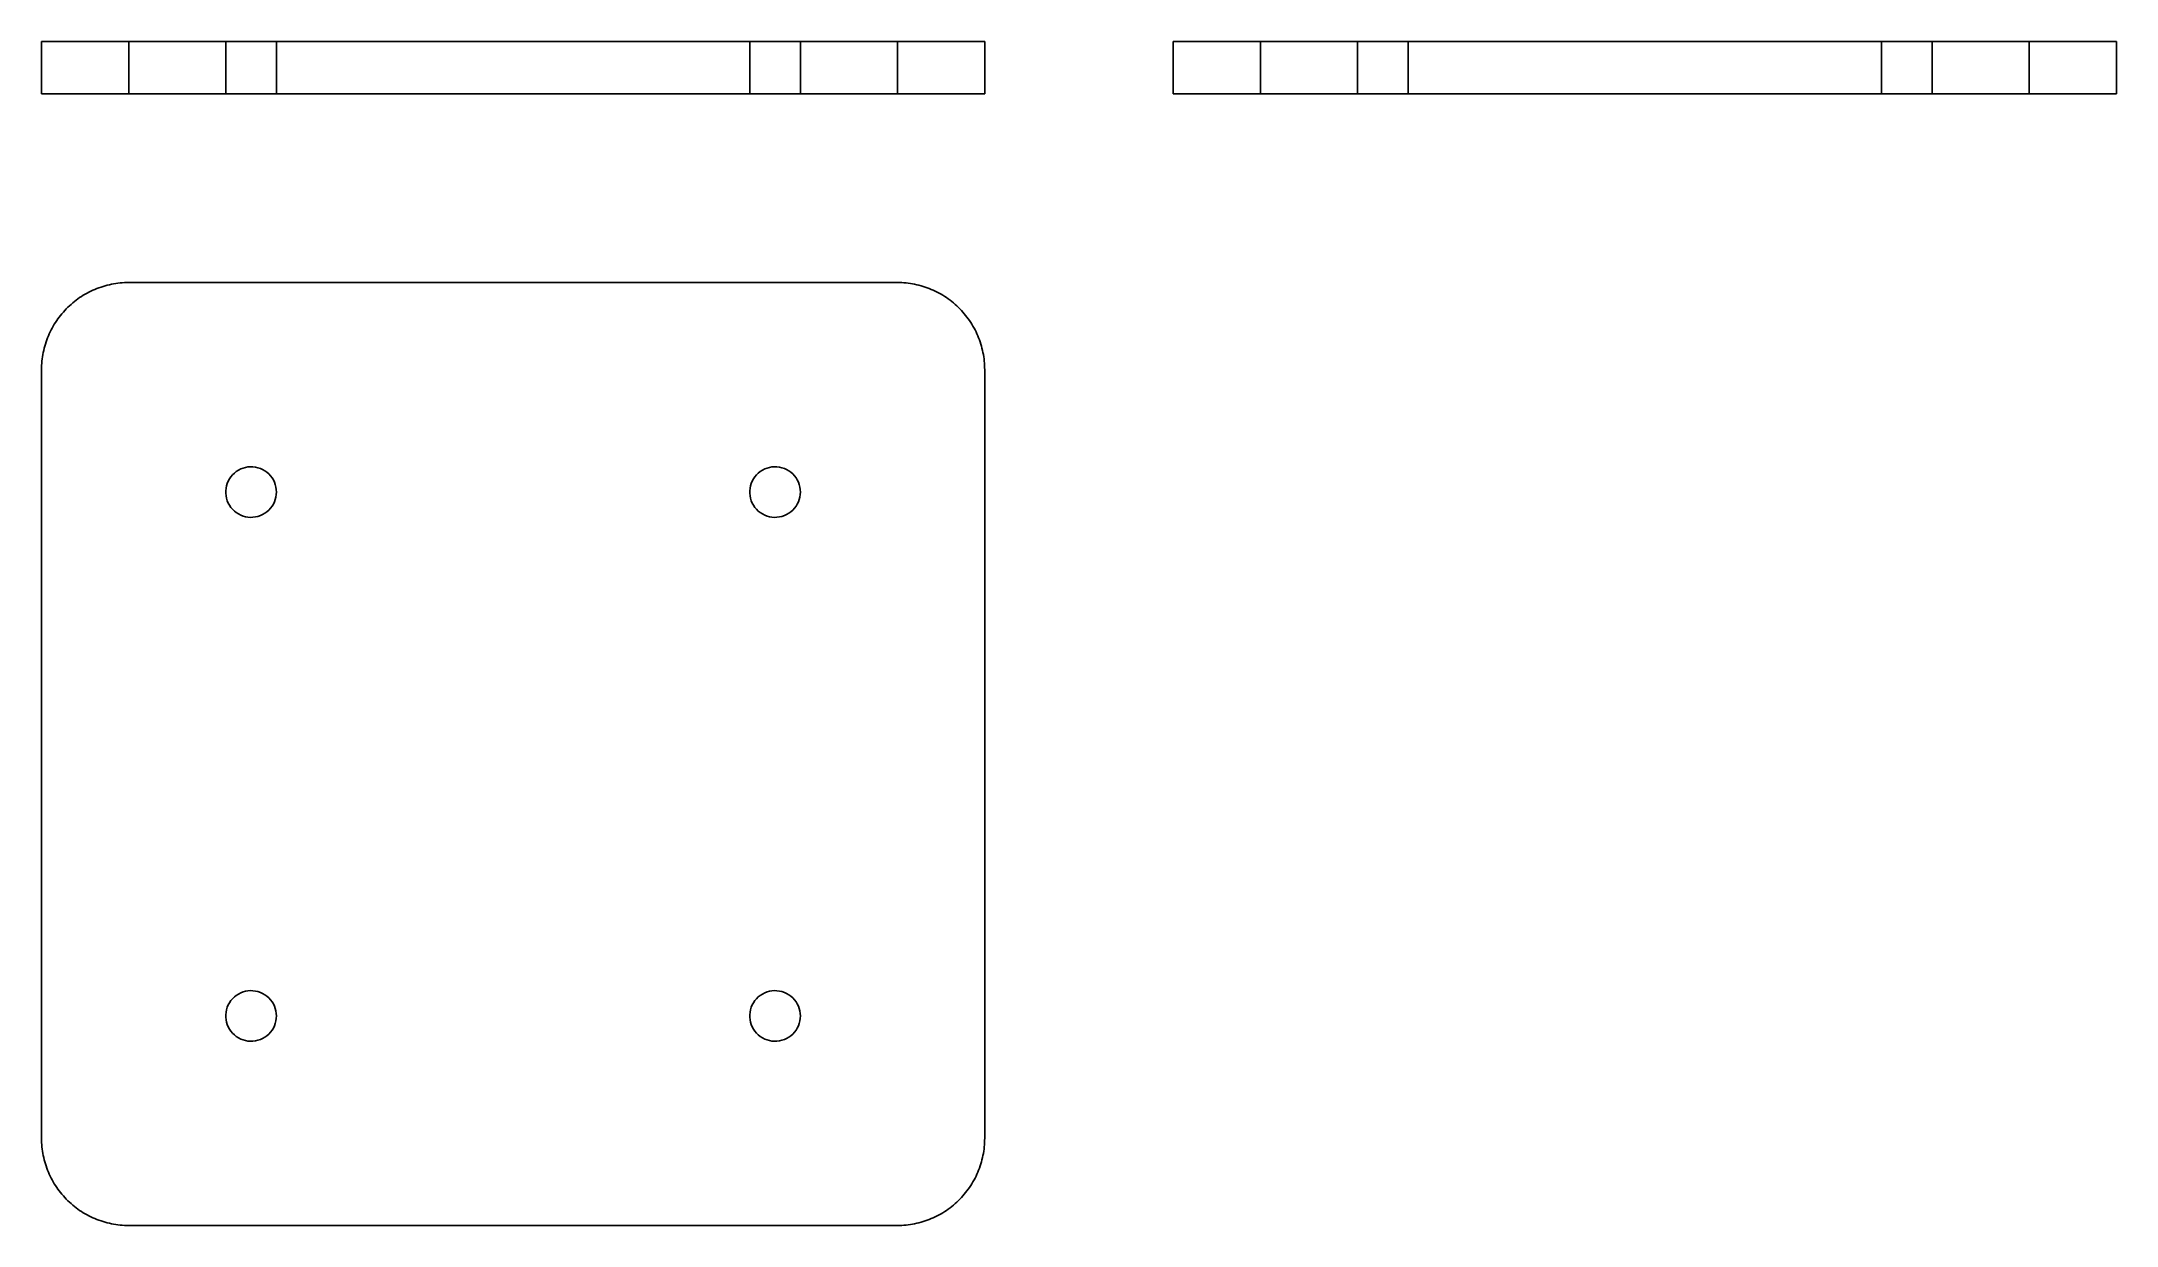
# Model space of a CAD drawing. Extents: x 0 to 3.3, y 0 to 1.88.
import ezdxf

# ---------------------------------------------------------------- set-up
doc = ezdxf.new("R2010")
doc.units = 0
doc.linetypes.add('HIDDEN', pattern=[0.075, 0.050025, -0.024975])
for name, color, linetype in [('FRONT', 7, 'CONTINUOUS'), ('FRONT_HID', 7, 'HIDDEN'), ('LEFT', 7, 'CONTINUOUS'), ('LEFT_HID', 7, 'HIDDEN'), ('TOP', 7, 'CONTINUOUS')]:
    doc.layers.add(name, color=color, linetype=linetype)

msp = doc.modelspace()

# ---------------------------------------------------------------- linework, layer by layer
at = {"layer": 'FRONT'}
for p, q in [((0, 1.8), (0, 1.883333)), ((0.138889, 1.883333), (0, 1.883333)), ((1.361111, 1.883333), (0.138889, 1.883333)), ((0.138889, 1.8), (0.138889, 1.883333)), ((1.5, 1.883333), (1.361111, 1.883333)), ((1.361111, 1.8), (1.361111, 1.883333)), ((1.5, 1.8), (1.5, 1.883333)), ((0.138889, 1.8), (0, 1.8)), ((1.361111, 1.8), (0.138889, 1.8)), ((1.5, 1.8), (1.361111, 1.8))]:
    msp.add_line(p, q, dxfattribs=at)
at = {"layer": 'FRONT_HID', "linetype": 'HIDDEN'}
for p, q in [((0.373611, 1.883333), (0.293056, 1.883333)), ((0.293056, 1.883333), (0.373611, 1.883333)), ((0.373611, 1.883333), (0.293056, 1.883333)), ((0.293056, 1.883333), (0.373611, 1.883333)), ((0.293056, 1.883333), (0.293056, 1.8)), ((0.293056, 1.883333), (0.293056, 1.8)), ((0.373611, 1.8), (0.373611, 1.883333)), ((0.373611, 1.8), (0.373611, 1.883333)), ((1.206944, 1.883333), (1.126389, 1.883333)), ((1.126389, 1.883333), (1.206944, 1.883333)), ((1.206944, 1.883333), (1.126389, 1.883333)), ((1.126389, 1.883333), (1.206944, 1.883333)), ((1.126389, 1.883333), (1.126389, 1.8)), ((1.126389, 1.883333), (1.126389, 1.8)), ((1.206944, 1.8), (1.206944, 1.883333)), ((1.206944, 1.8), (1.206944, 1.883333)), ((0.373611, 1.8), (0.293056, 1.8)), ((0.293056, 1.8), (0.373611, 1.8)), ((0.373611, 1.8), (0.293056, 1.8)), ((0.293056, 1.8), (0.373611, 1.8)), ((1.206944, 1.8), (1.126389, 1.8)), ((1.126389, 1.8), (1.206944, 1.8)), ((1.206944, 1.8), (1.126389, 1.8)), ((1.126389, 1.8), (1.206944, 1.8))]:
    msp.add_line(p, q, dxfattribs=at)
at = {"layer": 'LEFT'}
for p, q in [((1.8, 1.8), (1.8, 1.883333)), ((1.8, 1.883333), (1.938889, 1.883333)), ((1.938889, 1.883333), (3.161111, 1.883333)), ((1.938889, 1.8), (1.938889, 1.883333)), ((3.161111, 1.883333), (3.3, 1.883333)), ((3.161111, 1.8), (3.161111, 1.883333)), ((3.3, 1.8), (3.3, 1.883333)), ((1.8, 1.8), (1.938889, 1.8)), ((1.938889, 1.8), (3.161111, 1.8)), ((3.161111, 1.8), (3.3, 1.8))]:
    msp.add_line(p, q, dxfattribs=at)
at = {"layer": 'LEFT_HID', "linetype": 'HIDDEN'}
for p, q in [((2.133333, 1.883333), (2.093056, 1.883333)), ((2.093056, 1.883333), (2.173611, 1.883333)), ((2.133333, 1.883333), (2.093056, 1.883333)), ((2.093056, 1.883333), (2.173611, 1.883333)), ((2.093056, 1.883333), (2.093056, 1.8)), ((2.093056, 1.883333), (2.093056, 1.8)), ((2.173611, 1.883333), (2.133333, 1.883333)), ((2.173611, 1.883333), (2.133333, 1.883333)), ((2.173611, 1.883333), (2.173611, 1.8)), ((2.173611, 1.883333), (2.173611, 1.8)), ((2.966667, 1.883333), (2.926389, 1.883333)), ((2.926389, 1.883333), (3.006944, 1.883333)), ((2.966667, 1.883333), (2.926389, 1.883333)), ((2.926389, 1.883333), (3.006944, 1.883333)), ((2.926389, 1.883333), (2.926389, 1.8)), ((2.926389, 1.883333), (2.926389, 1.8)), ((3.006944, 1.883333), (2.966667, 1.883333)), ((3.006944, 1.883333), (2.966667, 1.883333)), ((3.006944, 1.883333), (3.006944, 1.8)), ((3.006944, 1.883333), (3.006944, 1.8)), ((2.133333, 1.8), (2.093056, 1.8)), ((2.093056, 1.8), (2.173611, 1.8)), ((2.133333, 1.8), (2.093056, 1.8)), ((2.093056, 1.8), (2.173611, 1.8)), ((2.173611, 1.8), (2.133333, 1.8)), ((2.173611, 1.8), (2.133333, 1.8)), ((2.966667, 1.8), (2.926389, 1.8)), ((2.926389, 1.8), (3.006944, 1.8)), ((2.966667, 1.8), (2.926389, 1.8)), ((2.926389, 1.8), (3.006944, 1.8)), ((3.006944, 1.8), (2.966667, 1.8)), ((3.006944, 1.8), (2.966667, 1.8))]:
    msp.add_line(p, q, dxfattribs=at)
at = {"layer": 'TOP'}
for p, q in [((0.078627, 1.486246), (0.075526, 1.484704)), ((0.081766, 1.487709), (0.078627, 1.486246)), ((0.08494, 1.489094), (0.081766, 1.487709)), ((0.088147, 1.490399), (0.08494, 1.489094)), ((0.091386, 1.491624), (0.088147, 1.490399)), ((0.094655, 1.492768), (0.091386, 1.491624)), ((0.097951, 1.49383), (0.094655, 1.492768)), ((0.101272, 1.494809), (0.097951, 1.49383)), ((0.104617, 1.495705), (0.101272, 1.494809)), ((0.107983, 1.496518), (0.104617, 1.495705)), ((0.111369, 1.497246), (0.107983, 1.496518)), ((0.114771, 1.49789), (0.111369, 1.497246)), ((0.118189, 1.498449), (0.114771, 1.49789)), ((0.121619, 1.498922), (0.118189, 1.498449)), ((0.12506, 1.49931), (0.121619, 1.498922)), ((0.12851, 1.499612), (0.12506, 1.49931)), ((0.131966, 1.499827), (0.12851, 1.499612)), ((0.135426, 1.499957), (0.131966, 1.499827)), ((0.138889, 1.5), (0.135426, 1.499957)), ((1.361111, 1.5), (0.138889, 1.5)), ((1.364574, 1.499957), (1.361111, 1.5)), ((1.368034, 1.499827), (1.364574, 1.499957)), ((1.37149, 1.499612), (1.368034, 1.499827)), ((1.37494, 1.49931), (1.37149, 1.499612)), ((1.378381, 1.498922), (1.37494, 1.49931)), ((1.381811, 1.498449), (1.378381, 1.498922)), ((1.385229, 1.49789), (1.381811, 1.498449)), ((1.388631, 1.497246), (1.385229, 1.49789)), ((1.392017, 1.496518), (1.388631, 1.497246)), ((1.395383, 1.495705), (1.392017, 1.496518)), ((1.398728, 1.494809), (1.395383, 1.495705)), ((1.402049, 1.49383), (1.398728, 1.494809)), ((1.405345, 1.492768), (1.402049, 1.49383)), ((1.408614, 1.491624), (1.405345, 1.492768)), ((1.411853, 1.490399), (1.408614, 1.491624)), ((1.41506, 1.489094), (1.411853, 1.490399)), ((1.418234, 1.487709), (1.41506, 1.489094)), ((1.421373, 1.486246), (1.418234, 1.487709)), ((1.424474, 1.484704), (1.421373, 1.486246)), ((0.034753, 1.453012), (0.032494, 1.450387)), ((0.037076, 1.45558), (0.034753, 1.453012)), ((0.039463, 1.458088), (0.037076, 1.45558)), ((0.041912, 1.460537), (0.039463, 1.458088)), ((0.04442, 1.462924), (0.041912, 1.460537)), ((0.046988, 1.465247), (0.04442, 1.462924)), ((0.049613, 1.467506), (0.046988, 1.465247)), ((0.052293, 1.469699), (0.049613, 1.467506)), ((0.055027, 1.471824), (0.052293, 1.469699)), ((0.057813, 1.47388), (0.055027, 1.471824)), ((0.06065, 1.475866), (0.057813, 1.47388)), ((0.063535, 1.477781), (0.06065, 1.475866)), ((0.066467, 1.479624), (0.063535, 1.477781)), ((0.069444, 1.481392), (0.066467, 1.479624)), ((0.072465, 1.483086), (0.069444, 1.481392)), ((0.075526, 1.484704), (0.072465, 1.483086)), ((1.427535, 1.483086), (1.424474, 1.484704)), ((1.430556, 1.481392), (1.427535, 1.483086)), ((1.433533, 1.479624), (1.430556, 1.481392)), ((1.436465, 1.477781), (1.433533, 1.479624)), ((1.43935, 1.475866), (1.436465, 1.477781)), ((1.442187, 1.47388), (1.43935, 1.475866)), ((1.444973, 1.471824), (1.442187, 1.47388)), ((1.447707, 1.469699), (1.444973, 1.471824)), ((1.450387, 1.467506), (1.447707, 1.469699)), ((1.453012, 1.465247), (1.450387, 1.467506)), ((1.45558, 1.462924), (1.453012, 1.465247)), ((1.458088, 1.460537), (1.45558, 1.462924)), ((1.460537, 1.458088), (1.458088, 1.460537)), ((1.462924, 1.45558), (1.460537, 1.458088)), ((1.465247, 1.453012), (1.462924, 1.45558)), ((1.467506, 1.450387), (1.465247, 1.453012)), ((0.013754, 1.421373), (0.012291, 1.418234)), ((0.015296, 1.424474), (0.013754, 1.421373)), ((0.016914, 1.427535), (0.015296, 1.424474)), ((0.018608, 1.430556), (0.016914, 1.427535)), ((0.020376, 1.433533), (0.018608, 1.430556)), ((0.022219, 1.436465), (0.020376, 1.433533)), ((0.024134, 1.43935), (0.022219, 1.436465)), ((0.02612, 1.442187), (0.024134, 1.43935)), ((0.028176, 1.444973), (0.02612, 1.442187)), ((0.030301, 1.447707), (0.028176, 1.444973)), ((0.032494, 1.450387), (0.030301, 1.447707)), ((1.469699, 1.447707), (1.467506, 1.450387)), ((1.471824, 1.444973), (1.469699, 1.447707)), ((1.47388, 1.442187), (1.471824, 1.444973)), ((1.475866, 1.43935), (1.47388, 1.442187)), ((1.477781, 1.436465), (1.475866, 1.43935)), ((1.479624, 1.433533), (1.477781, 1.436465)), ((1.481392, 1.430556), (1.479624, 1.433533)), ((1.483086, 1.427535), (1.481392, 1.430556)), ((1.484704, 1.424474), (1.483086, 1.427535)), ((1.486246, 1.421373), (1.484704, 1.424474)), ((1.487709, 1.418234), (1.486246, 1.421373)), ((0.002754, 1.388631), (0.00211, 1.385229)), ((0.003482, 1.392017), (0.002754, 1.388631)), ((0.004295, 1.395383), (0.003482, 1.392017)), ((0.005191, 1.398728), (0.004295, 1.395383)), ((0.00617, 1.402049), (0.005191, 1.398728)), ((0.007232, 1.405345), (0.00617, 1.402049)), ((0.008376, 1.408614), (0.007232, 1.405345)), ((0.009601, 1.411853), (0.008376, 1.408614)), ((0.010906, 1.41506), (0.009601, 1.411853)), ((0.012291, 1.418234), (0.010906, 1.41506)), ((1.489094, 1.41506), (1.487709, 1.418234)), ((1.490399, 1.411853), (1.489094, 1.41506)), ((1.491624, 1.408614), (1.490399, 1.411853)), ((1.492768, 1.405345), (1.491624, 1.408614)), ((1.49383, 1.402049), (1.492768, 1.405345)), ((1.494809, 1.398728), (1.49383, 1.402049)), ((1.495705, 1.395383), (1.494809, 1.398728)), ((1.496518, 1.392017), (1.495705, 1.395383)), ((1.497246, 1.388631), (1.496518, 1.392017)), ((1.49789, 1.385229), (1.497246, 1.388631)), ((0.000043, 1.364574), (0, 1.361111)), ((0, 1.361111), (0, 0.138889)), ((0.000173, 1.368034), (0.000043, 1.364574)), ((0.000388, 1.37149), (0.000173, 1.368034)), ((0.00069, 1.37494), (0.000388, 1.37149)), ((0.001078, 1.378381), (0.00069, 1.37494)), ((0.001551, 1.381811), (0.001078, 1.378381)), ((0.00211, 1.385229), (0.001551, 1.381811)), ((1.498449, 1.381811), (1.49789, 1.385229)), ((1.498922, 1.378381), (1.498449, 1.381811)), ((1.49931, 1.37494), (1.498922, 1.378381)), ((1.499612, 1.37149), (1.49931, 1.37494)), ((1.499827, 1.368034), (1.499612, 1.37149)), ((1.499957, 1.364574), (1.499827, 1.368034)), ((1.5, 1.361111), (1.499957, 1.364574)), ((1.5, 0.138889), (1.5, 1.361111)), ((0.301227, 1.190987), (0.298965, 1.187669)), ((0.303808, 1.194063), (0.301227, 1.190987)), ((0.306682, 1.196866), (0.303808, 1.194063)), ((0.309821, 1.19937), (0.306682, 1.196866)), ((0.313194, 1.201548), (0.309821, 1.19937)), ((0.316768, 1.20338), (0.313194, 1.201548)), ((0.320505, 1.204847), (0.316768, 1.20338)), ((0.324371, 1.205935), (0.320505, 1.204847)), ((0.328325, 1.206632), (0.324371, 1.205935)), ((0.332329, 1.206932), (0.328325, 1.206632)), ((0.336343, 1.206832), (0.332329, 1.206932)), ((0.340327, 1.206333), (0.336343, 1.206832)), ((0.344242, 1.205439), (0.340327, 1.206333)), ((0.348048, 1.20416), (0.344242, 1.205439)), ((0.351708, 1.202509), (0.348048, 1.20416)), ((0.355186, 1.200501), (0.351708, 1.202509)), ((0.358446, 1.198157), (0.355186, 1.200501)), ((0.361457, 1.1955), (0.358446, 1.198157)), ((0.364188, 1.192557), (0.361457, 1.1955)), ((0.366612, 1.189356), (0.364188, 1.192557)), ((0.368706, 1.18593), (0.366612, 1.189356)), ((1.13456, 1.190987), (1.132298, 1.187669)), ((1.137141, 1.194063), (1.13456, 1.190987)), ((1.140015, 1.196866), (1.137141, 1.194063)), ((1.143155, 1.19937), (1.140015, 1.196866)), ((1.146528, 1.201548), (1.143155, 1.19937)), ((1.150101, 1.20338), (1.146528, 1.201548)), ((1.153839, 1.204847), (1.150101, 1.20338)), ((1.157704, 1.205935), (1.153839, 1.204847)), ((1.161658, 1.206632), (1.157704, 1.205935)), ((1.165663, 1.206932), (1.161658, 1.206632)), ((1.169677, 1.206832), (1.165663, 1.206932)), ((1.173661, 1.206333), (1.169677, 1.206832)), ((1.177576, 1.205439), (1.173661, 1.206333)), ((1.181382, 1.20416), (1.177576, 1.205439)), ((1.185042, 1.202509), (1.181382, 1.20416)), ((1.188519, 1.200501), (1.185042, 1.202509)), ((1.191779, 1.198157), (1.188519, 1.200501)), ((1.19479, 1.1955), (1.191779, 1.198157)), ((1.197521, 1.192557), (1.19479, 1.1955)), ((1.199946, 1.189356), (1.197521, 1.192557)), ((1.202039, 1.18593), (1.199946, 1.189356)), ((0.293505, 1.17267), (0.293106, 1.168674)), ((0.293106, 1.168674), (0.293106, 1.164659)), ((0.293106, 1.164659), (0.293505, 1.160664)), ((0.294301, 1.176606), (0.293505, 1.17267)), ((0.293505, 1.160664), (0.294301, 1.156728)), ((0.295485, 1.180442), (0.294301, 1.176606)), ((0.294301, 1.156728), (0.295485, 1.152891)), ((0.297044, 1.184143), (0.295485, 1.180442)), ((0.298965, 1.187669), (0.297044, 1.184143)), ((0.370448, 1.182312), (0.368706, 1.18593)), ((0.371822, 1.178539), (0.370448, 1.182312)), ((0.372813, 1.174648), (0.371822, 1.178539)), ((0.371822, 1.154795), (0.372813, 1.158686)), ((0.373411, 1.170677), (0.372813, 1.174648)), ((0.372813, 1.158686), (0.373411, 1.162656)), ((0.373611, 1.166667), (0.373411, 1.170677)), ((0.373411, 1.162656), (0.373611, 1.166667)), ((1.126839, 1.17267), (1.126439, 1.168674)), ((1.126439, 1.168674), (1.126439, 1.164659)), ((1.126439, 1.164659), (1.126839, 1.160664)), ((1.127634, 1.176606), (1.126839, 1.17267)), ((1.126839, 1.160664), (1.127634, 1.156728)), ((1.128818, 1.180442), (1.127634, 1.176606)), ((1.127634, 1.156728), (1.128818, 1.152891)), ((1.130378, 1.184143), (1.128818, 1.180442)), ((1.132298, 1.187669), (1.130378, 1.184143)), ((1.203782, 1.182312), (1.202039, 1.18593)), ((1.205155, 1.178539), (1.203782, 1.182312)), ((1.206146, 1.174648), (1.205155, 1.178539)), ((1.205155, 1.154795), (1.206146, 1.158686)), ((1.206744, 1.170677), (1.206146, 1.174648)), ((1.206146, 1.158686), (1.206744, 1.162656)), ((1.206944, 1.166667), (1.206744, 1.170677)), ((1.206744, 1.162656), (1.206944, 1.166667)), ((0.295485, 1.152891), (0.297044, 1.149191)), ((0.297044, 1.149191), (0.298965, 1.145664)), ((0.298965, 1.145664), (0.301227, 1.142347)), ((0.301227, 1.142347), (0.303808, 1.139271)), ((0.303808, 1.139271), (0.306682, 1.136467)), ((0.306682, 1.136467), (0.309821, 1.133964)), ((0.309821, 1.133964), (0.313194, 1.131785)), ((0.313194, 1.131785), (0.316768, 1.129953)), ((0.316768, 1.129953), (0.320505, 1.128486)), ((0.320505, 1.128486), (0.324371, 1.127399)), ((0.324371, 1.127399), (0.328325, 1.126701)), ((0.328325, 1.126701), (0.332329, 1.126401)), ((0.332329, 1.126401), (0.336343, 1.126502)), ((0.336343, 1.126502), (0.340327, 1.127001)), ((0.340327, 1.127001), (0.344242, 1.127894)), ((0.344242, 1.127894), (0.348048, 1.129173)), ((0.348048, 1.129173), (0.351708, 1.130825)), ((0.351708, 1.130825), (0.355186, 1.132832)), ((0.355186, 1.132832), (0.358446, 1.135176)), ((0.358446, 1.135176), (0.361457, 1.137833)), ((0.361457, 1.137833), (0.364188, 1.140777)), ((0.364188, 1.140777), (0.366612, 1.143977)), ((0.366612, 1.143977), (0.368706, 1.147404)), ((0.368706, 1.147404), (0.370448, 1.151021)), ((0.370448, 1.151021), (0.371822, 1.154795)), ((1.128818, 1.152891), (1.130378, 1.149191)), ((1.130378, 1.149191), (1.132298, 1.145664)), ((1.132298, 1.145664), (1.13456, 1.142347)), ((1.13456, 1.142347), (1.137141, 1.139271)), ((1.137141, 1.139271), (1.140015, 1.136467)), ((1.140015, 1.136467), (1.143155, 1.133964)), ((1.143155, 1.133964), (1.146528, 1.131785)), ((1.146528, 1.131785), (1.150101, 1.129953)), ((1.150101, 1.129953), (1.153839, 1.128486)), ((1.153839, 1.128486), (1.157704, 1.127399)), ((1.157704, 1.127399), (1.161658, 1.126701)), ((1.161658, 1.126701), (1.165663, 1.126401)), ((1.165663, 1.126401), (1.169677, 1.126502)), ((1.169677, 1.126502), (1.173661, 1.127001)), ((1.173661, 1.127001), (1.177576, 1.127894)), ((1.177576, 1.127894), (1.181382, 1.129173)), ((1.181382, 1.129173), (1.185042, 1.130825)), ((1.185042, 1.130825), (1.188519, 1.132832)), ((1.188519, 1.132832), (1.191779, 1.135176)), ((1.191779, 1.135176), (1.19479, 1.137833)), ((1.19479, 1.137833), (1.197521, 1.140777)), ((1.197521, 1.140777), (1.199946, 1.143977)), ((1.199946, 1.143977), (1.202039, 1.147404)), ((1.202039, 1.147404), (1.203782, 1.151021)), ((1.203782, 1.151021), (1.205155, 1.154795)), ((0.306682, 0.363533), (0.303808, 0.360729)), ((0.309821, 0.366036), (0.306682, 0.363533)), ((0.313194, 0.368215), (0.309821, 0.366036)), ((0.316768, 0.370047), (0.313194, 0.368215)), ((0.320505, 0.371514), (0.316768, 0.370047)), ((0.324371, 0.372601), (0.320505, 0.371514)), ((0.328325, 0.373299), (0.324371, 0.372601)), ((0.332329, 0.373599), (0.328325, 0.373299)), ((0.336343, 0.373498), (0.332329, 0.373599)), ((0.340327, 0.372999), (0.336343, 0.373498)), ((0.344242, 0.372106), (0.340327, 0.372999)), ((0.348048, 0.370827), (0.344242, 0.372106)), ((0.351708, 0.369175), (0.348048, 0.370827)), ((0.355186, 0.367168), (0.351708, 0.369175)), ((0.358446, 0.364824), (0.355186, 0.367168)), ((0.361457, 0.362167), (0.358446, 0.364824)), ((1.140015, 0.363533), (1.137141, 0.360729)), ((1.143155, 0.366036), (1.140015, 0.363533)), ((1.146528, 0.368215), (1.143155, 0.366036)), ((1.150101, 0.370047), (1.146528, 0.368215)), ((1.153839, 0.371514), (1.150101, 0.370047)), ((1.157704, 0.372601), (1.153839, 0.371514)), ((1.161658, 0.373299), (1.157704, 0.372601)), ((1.165663, 0.373599), (1.161658, 0.373299)), ((1.169677, 0.373498), (1.165663, 0.373599)), ((1.173661, 0.372999), (1.169677, 0.373498)), ((1.177576, 0.372106), (1.173661, 0.372999)), ((1.181382, 0.370827), (1.177576, 0.372106)), ((1.185042, 0.369175), (1.181382, 0.370827)), ((1.188519, 0.367168), (1.185042, 0.369175)), ((1.191779, 0.364824), (1.188519, 0.367168)), ((1.19479, 0.362167), (1.191779, 0.364824)), ((0.293505, 0.339336), (0.293106, 0.335341)), ((0.293106, 0.335341), (0.293106, 0.331326)), ((0.293106, 0.331326), (0.293505, 0.32733)), ((0.294301, 0.343272), (0.293505, 0.339336)), ((0.295485, 0.347109), (0.294301, 0.343272)), ((0.297044, 0.350809), (0.295485, 0.347109)), ((0.298965, 0.354336), (0.297044, 0.350809)), ((0.301227, 0.357653), (0.298965, 0.354336)), ((0.303808, 0.360729), (0.301227, 0.357653)), ((0.364188, 0.359223), (0.361457, 0.362167)), ((0.366612, 0.356023), (0.364188, 0.359223)), ((0.368706, 0.352596), (0.366612, 0.356023)), ((0.370448, 0.348979), (0.368706, 0.352596)), ((0.371822, 0.345205), (0.370448, 0.348979)), ((0.372813, 0.341314), (0.371822, 0.345205)), ((0.373411, 0.337344), (0.372813, 0.341314)), ((0.373611, 0.333333), (0.373411, 0.337344)), ((0.373411, 0.329323), (0.373611, 0.333333)), ((1.126839, 0.339336), (1.126439, 0.335341)), ((1.126439, 0.335341), (1.126439, 0.331326)), ((1.126439, 0.331326), (1.126839, 0.32733)), ((1.127634, 0.343272), (1.126839, 0.339336)), ((1.128818, 0.347109), (1.127634, 0.343272)), ((1.130378, 0.350809), (1.128818, 0.347109)), ((1.132298, 0.354336), (1.130378, 0.350809)), ((1.13456, 0.357653), (1.132298, 0.354336)), ((1.137141, 0.360729), (1.13456, 0.357653)), ((1.197521, 0.359223), (1.19479, 0.362167)), ((1.199946, 0.356023), (1.197521, 0.359223)), ((1.202039, 0.352596), (1.199946, 0.356023)), ((1.203782, 0.348979), (1.202039, 0.352596)), ((1.205155, 0.345205), (1.203782, 0.348979)), ((1.206146, 0.341314), (1.205155, 0.345205)), ((1.206744, 0.337344), (1.206146, 0.341314)), ((1.206944, 0.333333), (1.206744, 0.337344)), ((1.206744, 0.329323), (1.206944, 0.333333)), ((0.293505, 0.32733), (0.294301, 0.323394)), ((0.294301, 0.323394), (0.295485, 0.319558)), ((0.295485, 0.319558), (0.297044, 0.315857)), ((0.297044, 0.315857), (0.298965, 0.312331)), ((0.298965, 0.312331), (0.301227, 0.309013)), ((0.301227, 0.309013), (0.303808, 0.305937)), ((0.303808, 0.305937), (0.306682, 0.303134)), ((0.306682, 0.303134), (0.309821, 0.30063)), ((0.309821, 0.30063), (0.313194, 0.298452)), ((0.313194, 0.298452), (0.316768, 0.29662)), ((0.348048, 0.29584), (0.351708, 0.297491)), ((0.351708, 0.297491), (0.355186, 0.299499)), ((0.355186, 0.299499), (0.358446, 0.301843)), ((0.358446, 0.301843), (0.361457, 0.3045)), ((0.361457, 0.3045), (0.364188, 0.307443)), ((0.364188, 0.307443), (0.366612, 0.310644)), ((0.366612, 0.310644), (0.368706, 0.31407)), ((0.368706, 0.31407), (0.370448, 0.317688)), ((0.370448, 0.317688), (0.371822, 0.321461)), ((0.371822, 0.321461), (0.372813, 0.325352)), ((0.372813, 0.325352), (0.373411, 0.329323)), ((1.126839, 0.32733), (1.127634, 0.323394)), ((1.127634, 0.323394), (1.128818, 0.319558)), ((1.128818, 0.319558), (1.130378, 0.315857)), ((1.130378, 0.315857), (1.132298, 0.312331)), ((1.132298, 0.312331), (1.13456, 0.309013)), ((1.13456, 0.309013), (1.137141, 0.305937)), ((1.137141, 0.305937), (1.140015, 0.303134)), ((1.140015, 0.303134), (1.143155, 0.30063)), ((1.143155, 0.30063), (1.146528, 0.298452)), ((1.146528, 0.298452), (1.150101, 0.29662)), ((1.181382, 0.29584), (1.185042, 0.297491)), ((1.185042, 0.297491), (1.188519, 0.299499)), ((1.188519, 0.299499), (1.191779, 0.301843)), ((1.191779, 0.301843), (1.19479, 0.3045)), ((1.19479, 0.3045), (1.197521, 0.307443)), ((1.197521, 0.307443), (1.199946, 0.310644)), ((1.199946, 0.310644), (1.202039, 0.31407)), ((1.202039, 0.31407), (1.203782, 0.317688)), ((1.203782, 0.317688), (1.205155, 0.321461)), ((1.205155, 0.321461), (1.206146, 0.325352)), ((1.206146, 0.325352), (1.206744, 0.329323)), ((0.316768, 0.29662), (0.320505, 0.295153)), ((0.320505, 0.295153), (0.324371, 0.294065)), ((0.324371, 0.294065), (0.328325, 0.293368)), ((0.328325, 0.293368), (0.332329, 0.293068)), ((0.332329, 0.293068), (0.336343, 0.293168)), ((0.336343, 0.293168), (0.340327, 0.293667)), ((0.340327, 0.293667), (0.344242, 0.294561)), ((0.344242, 0.294561), (0.348048, 0.29584)), ((1.150101, 0.29662), (1.153839, 0.295153)), ((1.153839, 0.295153), (1.157704, 0.294065)), ((1.157704, 0.294065), (1.161658, 0.293368)), ((1.161658, 0.293368), (1.165663, 0.293068)), ((1.165663, 0.293068), (1.169677, 0.293168)), ((1.169677, 0.293168), (1.173661, 0.293667)), ((1.173661, 0.293667), (1.177576, 0.294561)), ((1.177576, 0.294561), (1.181382, 0.29584)), ((0, 0.138889), (0.000043, 0.135426)), ((0.000043, 0.135426), (0.000173, 0.131966)), ((1.499827, 0.131966), (1.499957, 0.135426)), ((1.499957, 0.135426), (1.5, 0.138889)), ((0.000173, 0.131966), (0.000388, 0.12851)), ((0.000388, 0.12851), (0.00069, 0.12506)), ((0.00069, 0.12506), (0.001078, 0.121619)), ((0.001078, 0.121619), (0.001551, 0.118189)), ((0.001551, 0.118189), (0.00211, 0.114771)), ((0.00211, 0.114771), (0.002754, 0.111369)), ((0.002754, 0.111369), (0.003482, 0.107983)), ((0.003482, 0.107983), (0.004295, 0.104617)), ((0.004295, 0.104617), (0.005191, 0.101272)), ((0.005191, 0.101272), (0.00617, 0.097951)), ((1.49383, 0.097951), (1.494809, 0.101272)), ((1.494809, 0.101272), (1.495705, 0.104617)), ((1.495705, 0.104617), (1.496518, 0.107983)), ((1.496518, 0.107983), (1.497246, 0.111369)), ((1.497246, 0.111369), (1.49789, 0.114771)), ((1.49789, 0.114771), (1.498449, 0.118189)), ((1.498449, 0.118189), (1.498922, 0.121619)), ((1.498922, 0.121619), (1.49931, 0.12506)), ((1.49931, 0.12506), (1.499612, 0.12851)), ((1.499612, 0.12851), (1.499827, 0.131966)), ((0.00617, 0.097951), (0.007232, 0.094655)), ((0.007232, 0.094655), (0.008376, 0.091386)), ((0.008376, 0.091386), (0.009601, 0.088147)), ((0.009601, 0.088147), (0.010906, 0.08494)), ((0.010906, 0.08494), (0.012291, 0.081766)), ((0.012291, 0.081766), (0.013754, 0.078627)), ((0.013754, 0.078627), (0.015296, 0.075526)), ((0.015296, 0.075526), (0.016914, 0.072465)), ((0.016914, 0.072465), (0.018608, 0.069444)), ((0.018608, 0.069444), (0.020376, 0.066467)), ((0.020376, 0.066467), (0.022219, 0.063535)), ((1.477781, 0.063535), (1.479624, 0.066467)), ((1.479624, 0.066467), (1.481392, 0.069444)), ((1.481392, 0.069444), (1.483086, 0.072465)), ((1.483086, 0.072465), (1.484704, 0.075526)), ((1.484704, 0.075526), (1.486246, 0.078627)), ((1.486246, 0.078627), (1.487709, 0.081766)), ((1.487709, 0.081766), (1.489094, 0.08494)), ((1.489094, 0.08494), (1.490399, 0.088147)), ((1.490399, 0.088147), (1.491624, 0.091386)), ((1.491624, 0.091386), (1.492768, 0.094655)), ((1.492768, 0.094655), (1.49383, 0.097951)), ((0.022219, 0.063535), (0.024134, 0.06065)), ((0.024134, 0.06065), (0.02612, 0.057813)), ((0.02612, 0.057813), (0.028176, 0.055027)), ((0.028176, 0.055027), (0.030301, 0.052293)), ((0.030301, 0.052293), (0.032494, 0.049613)), ((0.032494, 0.049613), (0.034753, 0.046988)), ((0.034753, 0.046988), (0.037076, 0.04442)), ((0.037076, 0.04442), (0.039463, 0.041912)), ((0.039463, 0.041912), (0.041912, 0.039463)), ((0.041912, 0.039463), (0.04442, 0.037076)), ((0.04442, 0.037076), (0.046988, 0.034753)), ((0.046988, 0.034753), (0.049613, 0.032494)), ((1.450387, 0.032494), (1.453012, 0.034753)), ((1.453012, 0.034753), (1.45558, 0.037076)), ((1.45558, 0.037076), (1.458088, 0.039463)), ((1.458088, 0.039463), (1.460537, 0.041912)), ((1.460537, 0.041912), (1.462924, 0.04442)), ((1.462924, 0.04442), (1.465247, 0.046988)), ((1.465247, 0.046988), (1.467506, 0.049613)), ((1.467506, 0.049613), (1.469699, 0.052293)), ((1.469699, 0.052293), (1.471824, 0.055027)), ((1.471824, 0.055027), (1.47388, 0.057813)), ((1.47388, 0.057813), (1.475866, 0.06065)), ((1.475866, 0.06065), (1.477781, 0.063535)), ((0.049613, 0.032494), (0.052293, 0.030301)), ((0.052293, 0.030301), (0.055027, 0.028176)), ((0.055027, 0.028176), (0.057813, 0.02612)), ((0.057813, 0.02612), (0.06065, 0.024134)), ((0.06065, 0.024134), (0.063535, 0.022219)), ((0.063535, 0.022219), (0.066467, 0.020376)), ((0.066467, 0.020376), (0.069444, 0.018608)), ((0.069444, 0.018608), (0.072465, 0.016914)), ((0.072465, 0.016914), (0.075526, 0.015296)), ((0.075526, 0.015296), (0.078627, 0.013754)), ((0.078627, 0.013754), (0.081766, 0.012291)), ((0.081766, 0.012291), (0.08494, 0.010906)), ((0.08494, 0.010906), (0.088147, 0.009601)), ((0.088147, 0.009601), (0.091386, 0.008376)), ((0.091386, 0.008376), (0.094655, 0.007232)), ((0.094655, 0.007232), (0.097951, 0.00617)), ((0.097951, 0.00617), (0.101272, 0.005191)), ((0.101272, 0.005191), (0.104617, 0.004295)), ((0.104617, 0.004295), (0.107983, 0.003482)), ((0.107983, 0.003482), (0.111369, 0.002754)), ((0.111369, 0.002754), (0.114771, 0.00211)), ((0.114771, 0.00211), (0.118189, 0.001551)), ((0.118189, 0.001551), (0.121619, 0.001078)), ((0.121619, 0.001078), (0.12506, 0.00069)), ((0.12506, 0.00069), (0.12851, 0.000388)), ((0.12851, 0.000388), (0.131966, 0.000173)), ((0.131966, 0.000173), (0.135426, 0.000043)), ((0.135426, 0.000043), (0.138889, 0)), ((0.138889, 0), (1.361111, 0)), ((1.361111, 0), (1.364574, 0.000043)), ((1.364574, 0.000043), (1.368034, 0.000173)), ((1.368034, 0.000173), (1.37149, 0.000388)), ((1.37149, 0.000388), (1.37494, 0.00069)), ((1.37494, 0.00069), (1.378381, 0.001078)), ((1.378381, 0.001078), (1.381811, 0.001551)), ((1.381811, 0.001551), (1.385229, 0.00211)), ((1.385229, 0.00211), (1.388631, 0.002754)), ((1.388631, 0.002754), (1.392017, 0.003482)), ((1.392017, 0.003482), (1.395383, 0.004295)), ((1.395383, 0.004295), (1.398728, 0.005191)), ((1.398728, 0.005191), (1.402049, 0.00617)), ((1.402049, 0.00617), (1.405345, 0.007232)), ((1.405345, 0.007232), (1.408614, 0.008376)), ((1.408614, 0.008376), (1.411853, 0.009601)), ((1.411853, 0.009601), (1.41506, 0.010906)), ((1.41506, 0.010906), (1.418234, 0.012291)), ((1.418234, 0.012291), (1.421373, 0.013754)), ((1.421373, 0.013754), (1.424474, 0.015296)), ((1.424474, 0.015296), (1.427535, 0.016914)), ((1.427535, 0.016914), (1.430556, 0.018608)), ((1.430556, 0.018608), (1.433533, 0.020376)), ((1.433533, 0.020376), (1.436465, 0.022219)), ((1.436465, 0.022219), (1.43935, 0.024134)), ((1.43935, 0.024134), (1.442187, 0.02612)), ((1.442187, 0.02612), (1.444973, 0.028176)), ((1.444973, 0.028176), (1.447707, 0.030301)), ((1.447707, 0.030301), (1.450387, 0.032494))]:
    msp.add_line(p, q, dxfattribs=at)

doc.saveas('drawing.dxf')
